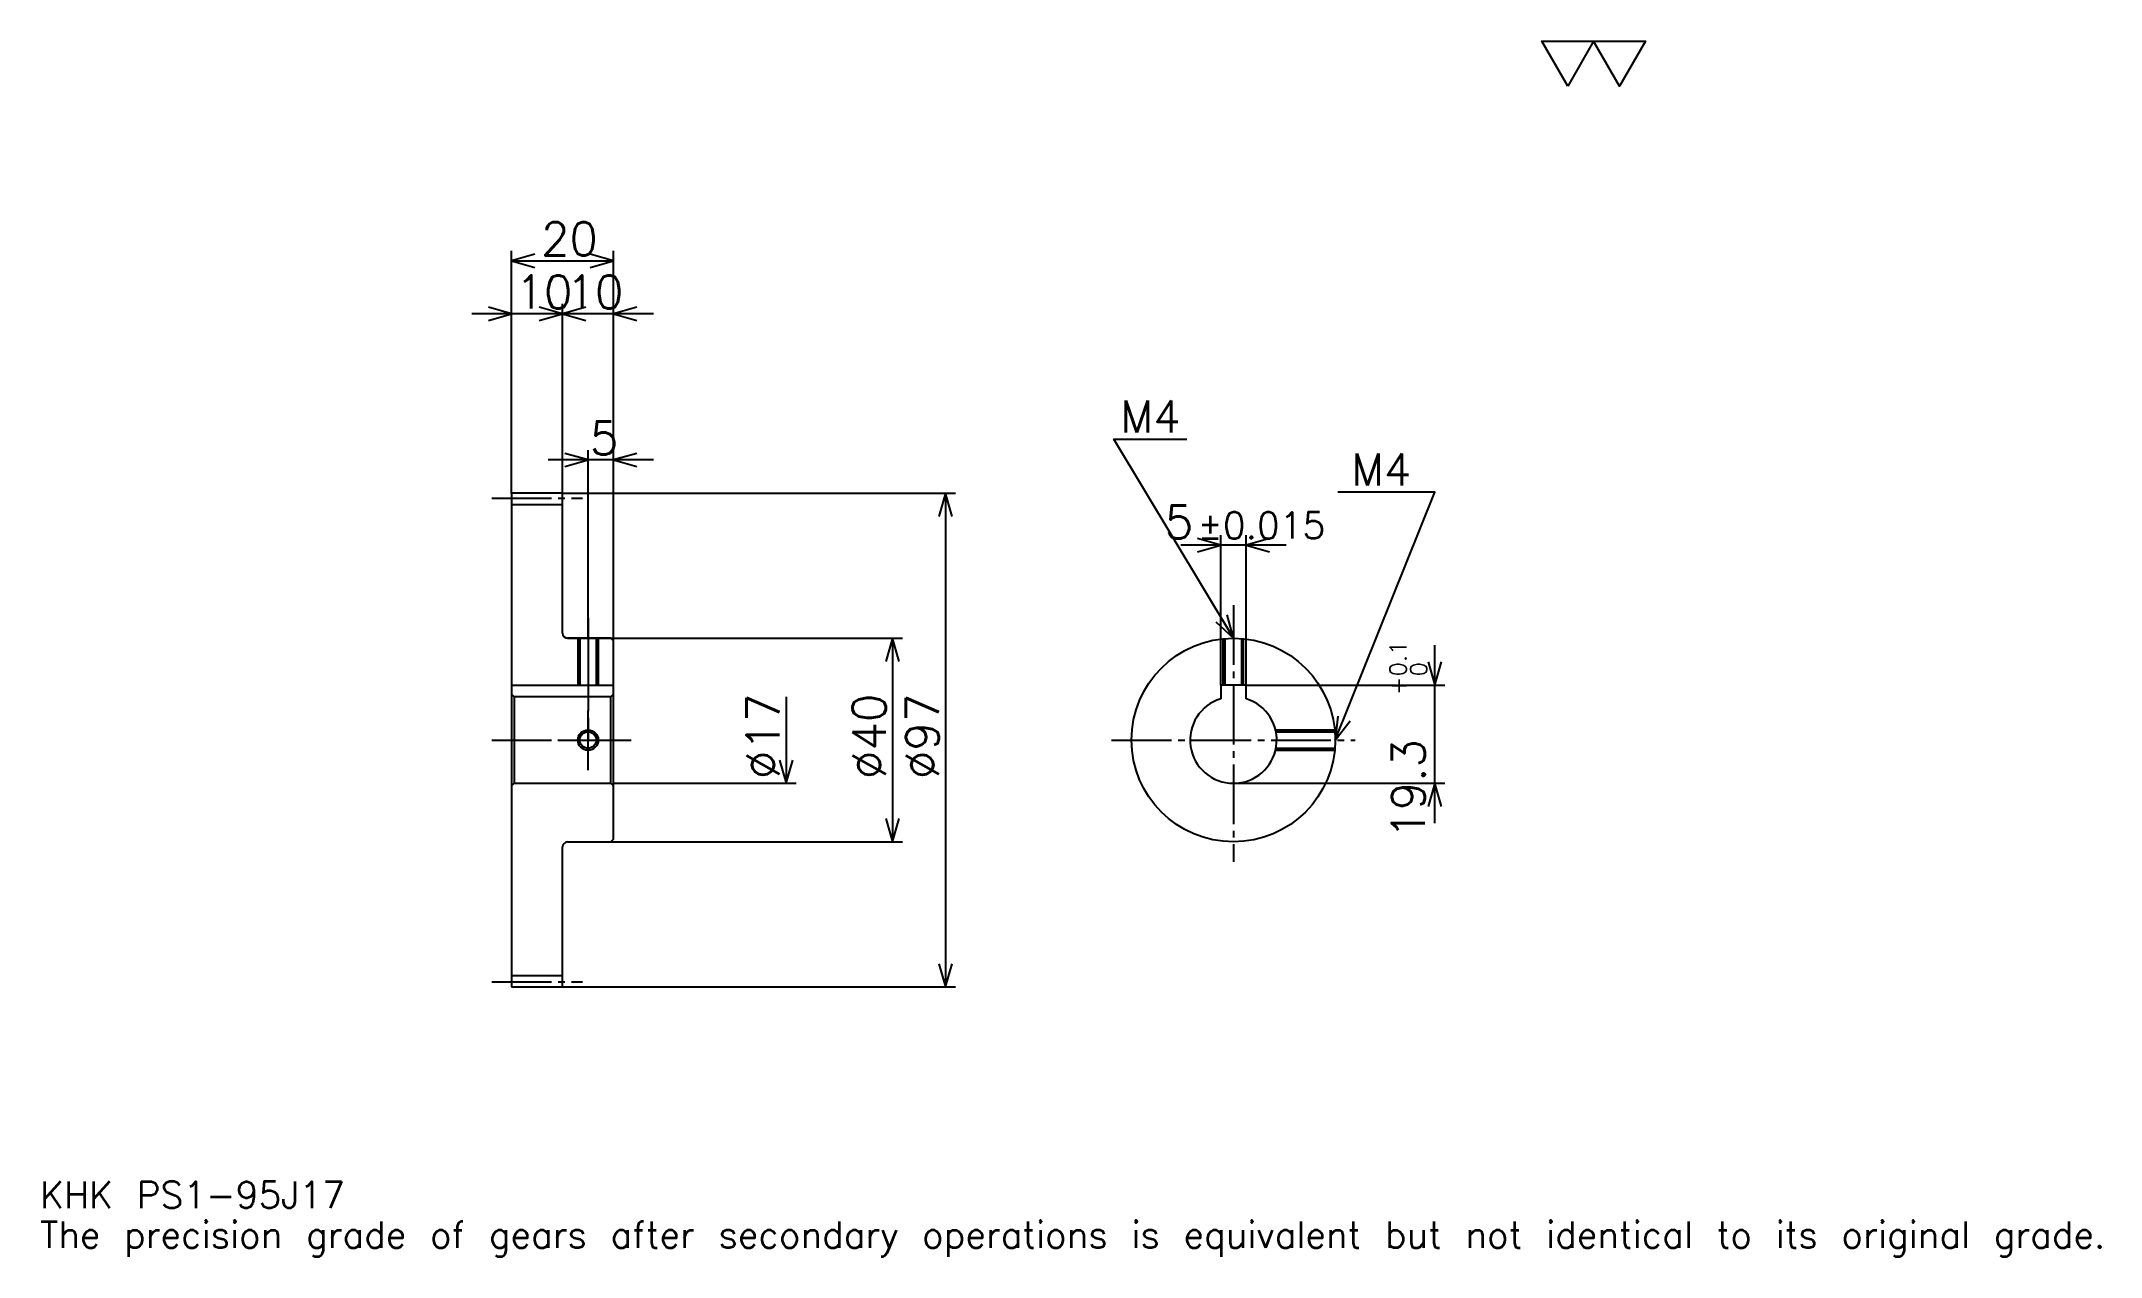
# Model space of a CAD drawing. Extents: x 13 to 418, y 5 to 244.
import ezdxf

# ---------------------------------------------------------------- set-up
doc = ezdxf.new("R2010")
doc.units = 0
doc.linetypes.add('DASHDOT', pattern=[15.652174, 11.73913, -1.304348, 1.304348, -1.304348])
doc.layers.get('0').update_dxf_attribs({"linetype": 'CONTINUOUS'})
doc.layers.add('DASHDOT', color=6, linetype='DASHDOT')
doc.styles.add('KANJI', font='TXT', dxfattribs={"bigfont": 'BIGFONT'})

msp = doc.modelspace()

# ---------------------------------------------------------------- linework, layer by layer
at = {"color": 5}
for p, q in [((105.652168, 154.804352), (105.652168, 202.41304)), ((125.652168, 154.804352), (125.652168, 202.41304)), ((105.652168, 200.456512), (125.652168, 200.456512)), ((115.652168, 154.804352), (115.652168, 191.978256)), ((123.478256, 190.021729), (97.82608, 190.021729)), ((133.478256, 190.021729), (107.82608, 190.021729)), ((120.652168, 154.804352), (120.652168, 163.282608)), ((133.478256, 161.32608), (112.82608, 161.32608)), ((105.652168, 154.704346), (105.652168, 154.804352)), ((115.55217, 154.804352), (125.652168, 154.804352)), ((115.652168, 154.704346), (115.652168, 154.804352)), ((120.652168, 126.304344), (120.652168, 154.804352)), ((120.652168, 126.304344), (120.652168, 154.804352)), ((125.652168, 154.804352), (192.82608, 154.804352)), ((125.652168, 125.804344), (125.652168, 154.804352)), ((190.869568, 154.804352), (190.869568, 57.804344)), ((244.891296, 117.104347), (244.891296, 146.521729)), ((249.891296, 117.104347), (249.891296, 146.521729)), ((257.717377, 144.565216), (237.065216, 144.565216)), ((116.652168, 126.304344), (125.652168, 126.304344)), ((125.652168, 126.304344), (182.391296, 126.304344)), ((180.434784, 126.304344), (180.434784, 86.304344)), ((286.956512, 89.978256), (286.956512, 124.930435)), ((159.565216, 114.804344), (159.565216, 97.804344)), ((249.891296, 117.104347), (288.913055, 117.104347)), ((125.652168, 97.804344), (161.521729, 97.804344)), ((247.391296, 97.804344), (288.913055, 97.804344)), ((116.652168, 86.304344), (125.652168, 86.304344)), ((125.652168, 86.304344), (182.391296, 86.304344)), ((115.55217, 57.804344), (125.652168, 57.804344)), ((125.652168, 57.804344), (192.82608, 57.804344))]:
    msp.add_line(p, q, dxfattribs=at)
at = {"color": 4}
for p, q in [((105.652168, 152.554352), (115.652168, 152.554352)), ((105.652168, 117.104347), (125.652168, 117.104347)), ((106.152168, 114.804344), (106.152168, 97.804344)), ((125.152168, 114.804344), (125.652168, 115.304344)), ((125.152168, 97.804344), (125.652168, 97.304344)), ((105.652168, 60.054344), (115.652168, 60.054344))]:
    msp.add_line(p, q, dxfattribs=at)
at = {"color": 7}
msp.add_lwpolyline([(313.043488, 234.782608), (307.956543, 243.600006), (328.304352, 243.600006), (323.217407, 234.782608), (318.130432, 243.600006), (313.043488, 234.782608)], dxfattribs=at)
at = {"color": 5}
for points in [[(110.217384, 201.760864), (105.652168, 200.456512), (110.217384, 199.152176)], [(121.086952, 199.152176), (125.652168, 200.456512), (121.086952, 201.760864)], [(101.086952, 188.717392), (105.652168, 190.021729), (101.086952, 191.32608)], [(111.086952, 188.717392), (115.652168, 190.021729), (111.086952, 191.32608)], [(120.217384, 191.32608), (115.652168, 190.021729), (120.217384, 188.717392)], [(130.217392, 191.32608), (125.652168, 190.021729), (130.217392, 188.717392)], [(116.086952, 160.021729), (120.652168, 161.32608), (116.086952, 162.630432)], [(130.217392, 162.630432), (125.652168, 161.32608), (130.217392, 160.021729)], [(247.391296, 126.304344), (223.91304, 165.434784), (238.260864, 165.434784)], [(192.173904, 150.239136), (190.869568, 154.804352), (189.565216, 150.239136)], [(267.391296, 106.304344), (286.956512, 155), (267.913055, 155)], [(240.32608, 143.260864), (244.891296, 144.565216), (240.32608, 145.869568)], [(254.456512, 145.869568), (249.891296, 144.565216), (254.456512, 143.260864)], [(243.924042, 129.547913), (247.391296, 126.304344), (246.16098, 130.890076)], [(181.73912, 121.739128), (180.434784, 126.304344), (179.130432, 121.739128)], [(285.652161, 121.669563), (286.956512, 117.104347), (288.260864, 121.669563)], [(267.882996, 111.026711), (267.391296, 106.304344), (270.303619, 110.054146)], [(158.260864, 102.36956), (159.565216, 97.804344), (160.869568, 102.36956)], [(288.260864, 93.239128), (286.956512, 97.804344), (285.652161, 93.239128)], [(179.130432, 90.86956), (180.434784, 86.304344), (181.73912, 90.86956)], [(189.565216, 62.36956), (190.869568, 57.804344), (192.173904, 62.36956)]]:
    msp.add_lwpolyline(points, dxfattribs=at)
at = {"color": 4}
for points in [[(115.652168, 127.304344), (115.652168, 154.704346), (115.55217, 154.804352), (105.752167, 154.804352), (105.652168, 154.704346), (105.652168, 97.304344)], [(116.652168, 86.304344), (125.152168, 86.304344), (125.652168, 86.804344), (125.652168, 125.804344), (125.152168, 126.304344), (116.652168, 126.304344)], [(118.652168, 126.304344), (118.652168, 117.104347)], [(119.032166, 126.304344), (119.032166, 117.104347)], [(122.272171, 126.304344), (122.272171, 117.104347)], [(122.652168, 126.304344), (122.652168, 117.104347)], [(245.391296, 117.104347), (245.391296, 126.204094)], [(245.771301, 117.104347), (245.771301, 126.238625)], [(249.011292, 117.104347), (249.011292, 126.238625)], [(249.391296, 117.104347), (249.391296, 126.204094)], [(105.652168, 97.304344), (106.152168, 97.804344), (125.152168, 97.804344), (125.152168, 114.804344), (106.152168, 114.804344), (105.652168, 115.304344)], [(249.891296, 114.428383), (249.891296, 117.104347), (244.891296, 117.104347), (244.891296, 114.428383)], [(255.652649, 108.304344), (267.291046, 108.304344)], [(255.735504, 107.924347), (267.325592, 107.924347)], [(255.652649, 104.304344), (267.291046, 104.304344)], [(255.735504, 104.684341), (267.325592, 104.684341)], [(105.652168, 97.304344), (105.652168, 57.904343), (105.752167, 57.804344), (115.55217, 57.804344), (115.652168, 57.904343), (115.652168, 85.304344)]]:
    msp.add_lwpolyline(points, dxfattribs=at)
for centre, radius in [((247.391296, 106.304344), 20), ((120.652168, 106.304344), 1.62)]:
    msp.add_circle(centre, radius, dxfattribs=at)
at = {"color": 7}
msp.add_circle((120.652168, 106.304344), 2, dxfattribs=at)
at = {"color": 4}
for centre, radius, start, end in [((116.652168, 127.304344), 1, 180, 270), ((247.391296, 106.304344), 8.5, 107.10463483, 72.89536517), ((116.652168, 85.304344), 1, 90, 180)]:
    msp.add_arc(centre, radius, start, end, dxfattribs=at)
at = {"layer": 'DASHDOT', "color": 7}
for p, q in [((101.739128, 153.804352), (119.565208, 153.804352)), ((247.391296, 132.82608), (247.391296, 82.391296)), ((120.652168, 126.304344), (120.652168, 106.304344)), ((101.739128, 106.304344), (129.565216, 106.304344)), ((223.478256, 106.304344), (271.304352, 106.304344)), ((101.739128, 58.804344), (119.565208, 58.804344))]:
    msp.add_line(p, q, dxfattribs=at)
for points in [[(120.652168, 130.217392), (120.652168, 113.191299)], [(120.652168, 100.391304), (120.652168, 112.217384)], [(114.73912, 106.304344), (126.565216, 106.304344)]]:
    msp.add_lwpolyline(points, dxfattribs=at)

# ---------------------------------------------------------------- texts
at = {"color": 7, "style": 'KANJI'}
for s, height, p in [('20', 6.521739, (111.41304, 201.5)), ('10', 6.521739, (106.41304, 191.065216)), ('10', 6.521739, (116.41304, 191.065216)), ('M4', 6.26087, (225.217377, 166.739136)), ('5', 6.521739, (121.0326, 162.369568)), ('M4', 6.26087, (270.521729, 156.304352)), ('5', 6.521739, (233.929138, 145.869568)), ('%%p0.015', 5.217391, (240.384857, 145.869568)), ('KHK PS1-95J17', 5.217391, (13.043478, 14.347826)), ('The precision grade of gears after secondary operations is equivalent but not identical to its original grade.', 5.217391, (13.043478, 6.521739))]:
    msp.add_text(s, height=height, dxfattribs=at).set_placement(p)
for s, height, p in [('0.1', 3.26087, (281.347839, 118.809372)), ('+', 3.26087, (281.347839, 115.157196)), ('0', 3.26087, (285.391296, 118.809372)), ('%%c17', 6.521739, (158.260864, 98.641296)), ('%%c40', 6.521739, (179.130432, 98.641296)), ('%%c97', 6.521739, (189.565216, 98.641296)), ('19.3', 6.521739, (285, 86.928528))]:
    msp.add_text(s, height=height, rotation=90, dxfattribs=at).set_placement(p)

doc.saveas('drawing.dxf')
